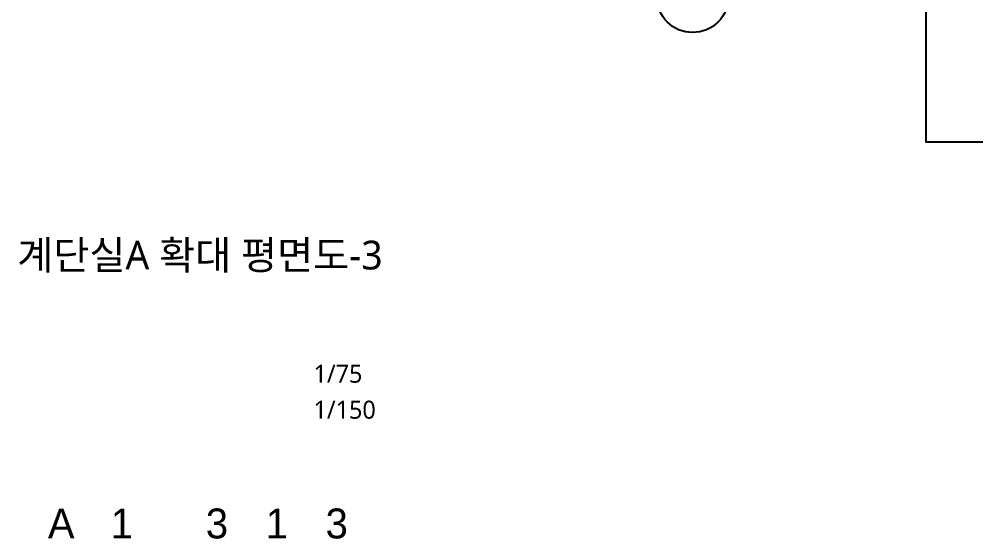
# Model space of a CAD drawing. Header units: millimetres. Extents: x -65167 to 413267, y -17142 to 66587.
# Drawn here: x 117004 to 128984, y 1396 to 7905 of the extents above; entities that cross this region are included whole.
import ezdxf
from ezdxf.enums import TextEntityAlignment as Align

# ---------------------------------------------------------------- set-up
doc = ezdxf.new("R2010")
doc.units = ezdxf.units.MM
doc.header["$LTSCALE"] = 75
doc.header["$MEASUREMENT"] = 0
doc.layers.get('0').update_dxf_attribs({"linetype": 'CONTINUOUS'})
doc.layers.get('Defpoints').update_dxf_attribs({"color": 171, "linetype": 'CONTINUOUS'})
for name, color, linetype in [('SYM(AXIS)', 7, 'CONTINUOUS'), ('TEXT-TITLE', 6, 'CONTINUOUS'), ('TEXT-기입', 6, 'CONTINUOUS')]:
    doc.layers.add(name, color=color, linetype=linetype)
doc.styles.add('CGS', font='cgse', dxfattribs={"bigfont": 'cgs'})
doc.styles.add('나눔바른고딕', font='NanumBarunGothic.ttf')

# ---------------------------------------------------------------- blocks, each defined once
blk = doc.blocks.new('A$C2F20087E')
at = {"layer": 'SYM(AXIS)'}
blk.add_line((600, 0), (600, 300), dxfattribs=at)
blk.add_circle((600, 900), 600, dxfattribs=at)

msp = doc.modelspace()

# ---------------------------------------------------------------- linework, layer by layer
at = {"layer": 'Defpoints', "ltscale": 10000}
msp.add_lwpolyline([(148562.5, 6362.5), (128362.5, 6362.5), (128362.5, 37837.5), (148562.5, 37837.5)], close=True, dxfattribs=at)

# ---------------------------------------------------------------- block references
at = {"xscale": 0.75, "yscale": 0.75, "zscale": 0.75, "rotation": 89.99999999999932}
msp.add_blockref('A$C2F20087E', (126112.5, 7737.5), dxfattribs=at)

# ---------------------------------------------------------------- texts
at = {"layer": 'TEXT-TITLE', "style": '나눔바른고딕'}
msp.add_text('계단실A 확대 평면도-3', height=360, dxfattribs=at).set_placement((119268.2, 4950), align=Align.MIDDLE_CENTER)
at = {"layer": 'TEXT-기입', "style": '나눔바른고딕'}
for s, p in [('1/75', (120690.3, 3283.4)), ('1/150', (120690.3, 2833.4))]:
    msp.add_text(s, height=225, dxfattribs=at).set_placement(p, align=Align.BOTTOM_LEFT)
at = {"layer": 'TEXT-기입', "style": 'CGS'}
for s, p in [('A', (117530.8, 1588.4)), ('1', (118290.2, 1588.4)), ('3', (119480.8, 1588.4)), ('1', (120230.8, 1588.4)), ('3', (120980.8, 1588.4))]:
    msp.add_text(s, height=375, dxfattribs=at).set_placement(p, align=Align.MIDDLE_CENTER)

doc.saveas('drawing.dxf')
